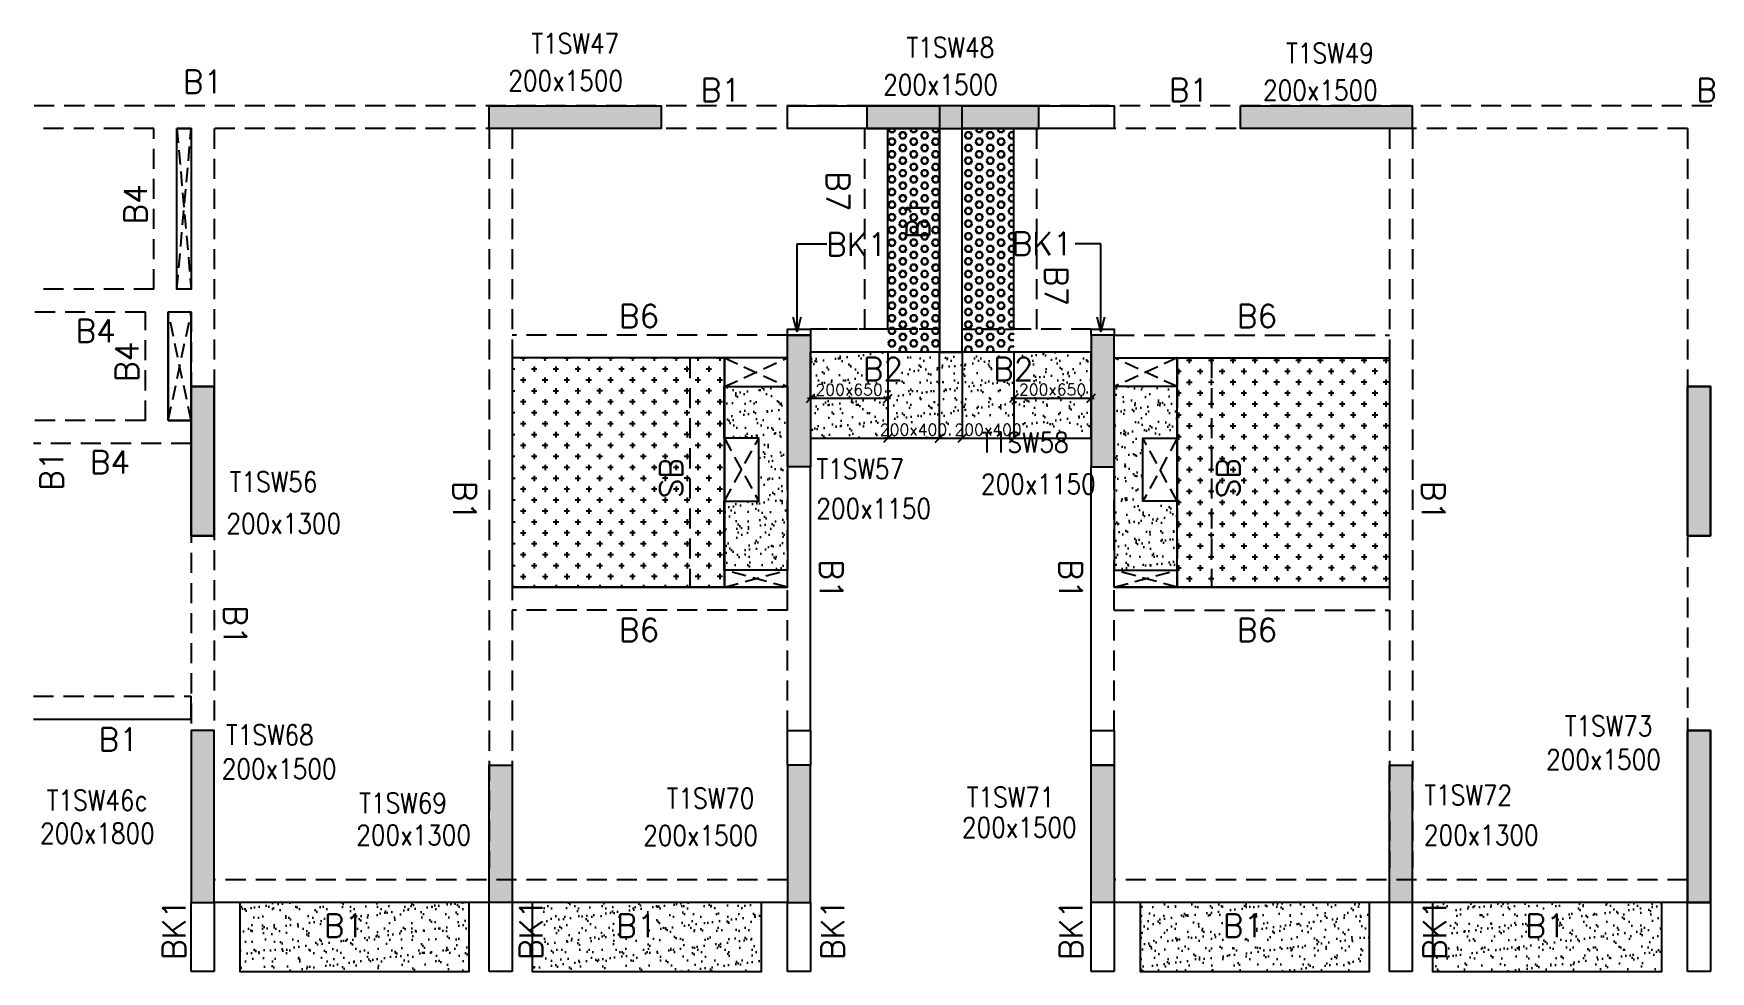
# Model space of a CAD drawing. Header units: millimetres. Extents: x 1078357 to 2594950, y -5122486 to -4636555.
# Drawn here: x 1372551 to 1387176, y -4673310 to -4665130 of the extents above; entities that cross this region are included whole.
import ezdxf

# ---------------------------------------------------------------- set-up
doc = ezdxf.new("R2010")
doc.units = ezdxf.units.MM
doc.header["$PDMODE"] = 35
for name, pattern in [('CONTINOUS', [0]), ('HIDDEN', [0.375, 0.25, -0.125]), ('New Retail block$0$CONTINOUS', [0])]:
    doc.linetypes.add(name, pattern=pattern)
doc.layers.get('0').update_dxf_attribs({"lineweight": 0})
doc.layers.get('Defpoints').update_dxf_attribs({"lineweight": 0})
for name, color, linetype, lineweight in [('A-_ANOTDIMA_D-', 6, 'Continuous', 13), ('COL. NO.', 30, 'Continuous', 25), ('COL. SIZE', 7, 'Continuous', 25), ('DIM', 9, 'Continuous', 25), ('HATCH', 8, 'Continuous', 30)]:
    doc.layers.add(name, color=color, linetype=linetype, lineweight=lineweight)
for name, color, linetype in [('B-200x325', 201, 'HIDDEN'), ('B-200x400', 44, 'HIDDEN'), ('DROP SLAB', 8, 'Continuous'), ('NON STR. RCC WALL', 6, 'Continuous'), ('S-BEAM', 3, 'HIDDEN'), ('S-BEAM NO.', 6, 'Continuous'), ('S-COLUMN', 1, 'Continuous'), ('S-COLUMN_START', 4, 'Continuous'), ('S-CUTOUT', 8, 'HIDDEN'), ('S-SLAB-PROJECTION', 54, 'New Retail block$0$CONTINOUS'), ('SLAB FOLD', 8, 'Continuous')]:
    doc.layers.add(name, color=color, linetype=linetype)
doc.styles.add('Roman', font='romans')
doc.styles.add('ROMANS', font='romans.shx', dxfattribs={"width": 0.85})
doc.dimstyles.new('HARESH', dxfattribs={"dimtxt": 150, "dimasz": 75, "dimexe": 0, "dimexo": 0, "dimgap": 25, "dimtad": 1, "dimdec": 0, "dimdsep": 46, "dimtxsty": 'Roman', "dimblk": 'OBLIQUE', "dimcen": 225, "dimdle": 25, "dimclrd": 2, "dimclre": 2, "dimclrt": 7, "dimadec": 8, "dimazin": 1, "dimtfac": 1, "dimtdec": 0, "dimtmove": 0, "dimatfit": 0, "dimfxl": 1, "dimlwd": -1, "dimlwe": -1, "dimarcsym": 0})
pattern_1 = [(180, (261151.654, 209214.5), (-7e-15, -54.99261315), [31.75, -63.5]), (300, (261151.654, 209214.5), (47.625, 27.4963066), [31.75, -63.5]), (240, (261119.904, 209214.5), (47.625, -27.4963066), [31.75, -63.5])]

# ---------------------------------------------------------------- blocks, each defined once
blk = doc.blocks.new('_Oblique')
at = {"color": 0, "linetype": 'ByBlock', "lineweight": -2}
blk.add_line((-0.5, -0.5), (0.5, 0.5), dxfattribs=at)
blk = doc.blocks.new('*D1155')
at = {"layer": 'Defpoints', "color": 0, "ltscale": 700, "transparency": 16777216}
for p in [(1380001, -4667910, 0), (1380451, -4667910, 0), (1380001, -4668660)]:
    blk.add_point(p, dxfattribs=at)
at = {"layer": 'DIM', "color": 2, "ltscale": 700, "transparency": 16777216}
for p, q in [((1380001, -4667910), (1380001, -4668660)), ((1380451, -4667910), (1380451, -4668660)), ((1380476, -4668660), (1379976, -4668660))]:
    blk.add_line(p, q, dxfattribs=at)
at = {"layer": 'DIM', "color": 2, "ltscale": 700, "transparency": 16777216, "xscale": 75, "yscale": 75, "zscale": 75, "rotation": 180}
blk.add_blockref('_Oblique', (1380001, -4668660), dxfattribs=at)
at = {"layer": 'DIM', "color": 2, "ltscale": 700, "transparency": 16777216, "xscale": 75, "yscale": 75, "zscale": 75}
blk.add_blockref('_Oblique', (1380451, -4668660), dxfattribs=at)
at = {"layer": 'DIM', "color": 7, "ltscale": 700, "transparency": 16777216, "insert": (1380226, -4668585), "char_height": 150, "attachment_point": 5, "style": 'Roman'}
blk.add_mtext('{\\H0.666667x;200x400}', dxfattribs=at)
blk = doc.blocks.new('*D1156')
at = {"layer": 'Defpoints', "color": 0, "ltscale": 700, "transparency": 16777216}
for p in [(1379326, -4667910, 0), (1380001, -4667910, 0), (1379326, -4668312)]:
    blk.add_point(p, dxfattribs=at)
at = {"layer": 'DIM', "color": 2, "ltscale": 700, "transparency": 16777216}
for p, q in [((1379326, -4667910), (1379326, -4668312)), ((1380001, -4667910), (1380001, -4668312)), ((1380026, -4668312), (1379301, -4668312))]:
    blk.add_line(p, q, dxfattribs=at)
at = {"layer": 'DIM', "color": 2, "ltscale": 700, "transparency": 16777216, "xscale": 75, "yscale": 75, "zscale": 75, "rotation": 180}
blk.add_blockref('_Oblique', (1379326, -4668312), dxfattribs=at)
at = {"layer": 'DIM', "color": 2, "ltscale": 700, "transparency": 16777216, "xscale": 75, "yscale": 75, "zscale": 75}
blk.add_blockref('_Oblique', (1380001, -4668312), dxfattribs=at)
at = {"layer": 'DIM', "color": 7, "ltscale": 700, "transparency": 16777216, "insert": (1379664, -4668237), "char_height": 150, "attachment_point": 5, "style": 'Roman'}
blk.add_mtext('{\\H0.666667x;200x650}', dxfattribs=at)
blk = doc.blocks.new('*D1157')
at = {"layer": 'Defpoints', "color": 0, "ltscale": 700, "transparency": 16777216}
for p in [(1380651, -4667910, 0), (1381101, -4667910, 0), (1381101, -4668660)]:
    blk.add_point(p, dxfattribs=at)
at = {"layer": 'DIM', "color": 2, "ltscale": 700, "transparency": 16777216}
for p, q in [((1380651, -4667910), (1380651, -4668660)), ((1381101, -4667910), (1381101, -4668660)), ((1380626, -4668660), (1381126, -4668660))]:
    blk.add_line(p, q, dxfattribs=at)
at = {"layer": 'DIM', "color": 2, "ltscale": 700, "transparency": 16777216, "xscale": 75, "yscale": 75, "zscale": 75, "rotation": 180}
blk.add_blockref('_Oblique', (1380651, -4668660), dxfattribs=at)
at = {"layer": 'DIM', "color": 2, "ltscale": 700, "transparency": 16777216, "xscale": 75, "yscale": 75, "zscale": 75}
blk.add_blockref('_Oblique', (1381101, -4668660), dxfattribs=at)
at = {"layer": 'DIM', "color": 7, "ltscale": 700, "transparency": 16777216, "insert": (1380876, -4668585), "char_height": 150, "attachment_point": 5, "style": 'Roman'}
blk.add_mtext('{\\H0.666667x;200x400}', dxfattribs=at)
blk = doc.blocks.new('*D1158')
at = {"layer": 'Defpoints', "color": 0, "ltscale": 700, "transparency": 16777216}
for p in [(1381101, -4667910, 0), (1381776, -4667910, 0), (1381776, -4668310)]:
    blk.add_point(p, dxfattribs=at)
at = {"layer": 'DIM', "color": 2, "ltscale": 700, "transparency": 16777216}
for p, q in [((1381101, -4667910), (1381101, -4668310)), ((1381776, -4667910), (1381776, -4668310)), ((1381076, -4668310), (1381801, -4668310))]:
    blk.add_line(p, q, dxfattribs=at)
at = {"layer": 'DIM', "color": 2, "ltscale": 700, "transparency": 16777216, "xscale": 75, "yscale": 75, "zscale": 75, "rotation": 180}
blk.add_blockref('_Oblique', (1381101, -4668310), dxfattribs=at)
at = {"layer": 'DIM', "color": 2, "ltscale": 700, "transparency": 16777216, "xscale": 75, "yscale": 75, "zscale": 75}
blk.add_blockref('_Oblique', (1381776, -4668310), dxfattribs=at)
at = {"layer": 'DIM', "color": 7, "ltscale": 700, "transparency": 16777216, "insert": (1381439, -4668235), "char_height": 150, "attachment_point": 5, "style": 'Roman'}
blk.add_mtext('{\\H0.666667x;200x650}', dxfattribs=at)
blk = doc.blocks.new('G$CD63B60BD')
at = {"layer": 'COL. NO.', "linetype": 'Continuous', "style": 'ROMANS', "width": 0.85}
for s, p in [('T1SW47', (21217, 7404, -320)), ('T1SW48', (24489, 7371, -320)), ('T1SW49', (27799, 7320, -320)), ('T1SW58', (25138, 3926, -320)), ('T1SW57', (23703, 3695, -320)), ('T1SW56', (18586, 3582, -320)), ('T1SW73', (30229, 1453, -320)), ('T1SW68', (18554, 1375, -320)), ('T1SW72', (29005, 850, -320)), ('T1SW46c', (16991, 805, -320)), ('T1SW69', (19716, 781, -320)), ('T1SW70', (22397, 822, -320)), ('T1SW71', (25014, 832, -320))]:
    blk.add_text(s, height=175, dxfattribs=at).set_placement(p)
at = {"layer": 'COL. SIZE', "linetype": 'Continuous', "style": 'ROMANS', "width": 0.85}
for s, p in [('200x1500', (21016, 7081, -320)), ('200x1500', (24285, 7046, -320)), ('200x1500', (27598, 6997, -320)), ('200x1150', (25138, 3563, -320)), ('200x1150', (23702, 3349, -320)), ('200x1300', (18557, 3218, -320)), ('200x1500', (30067, 1160, -320)), ('200x1500', (18517, 1079, -320)), ('200x1500', (24972, 569, -320)), ('200x1800', (16932, 517, -320)), ('200x1300', (19690, 502, -320)), ('200x1500', (22192, 498, -320)), ('200x1300', (29001, 502, -320))]:
    blk.add_text(s, height=175, dxfattribs=at).set_placement(p)

msp = doc.modelspace()

# ---------------------------------------------------------------- hatches: boundary and pattern name
at = {"layer": 'DROP SLAB'}
h = msp.add_hatch(dxfattribs=at)
h.set_pattern_fill('CROSS', color=8, scale=15, angle=0.03079)
h.set_pattern_definition([(180.03079016, (-10686538.25, 46853050.215), (-95.19879988, -95.30117261), [47.625, -142.875]), (270.03079016, (-10686562.07, 46853074.01), (95.30117261, -95.19879988), [47.625, -142.875])])
h.paths.add_polyline_path([(1378576.2, -4667959.6), (1376726.2, -4667959.6), (1376726.2, -4669959.4), (1378576.2, -4669959.4)])
h = msp.add_hatch(dxfattribs=at)
h.set_pattern_fill('CROSS', color=8, scale=15, angle=0.03079)
h.set_pattern_definition([(180.03079016, (-9589313.53, 42169031.03), (-95.19879988, -95.30117261), [47.625, -142.875]), (270.03079016, (-9589337.36, 42169054.83), (95.30117261, -95.19879988), [47.625, -142.875])])
h.paths.add_polyline_path([(1382526.2, -4667959.7), (1384376.2, -4667959.6), (1384376.2, -4669959.4), (1382526.2, -4669959.6)])
at = {"layer": 'HATCH', "ltscale": 1000}
h = msp.add_hatch(dxfattribs=at)
h.set_pattern_fill('HEX', color=8, scale=10, angle=180)
h.set_pattern_definition(pattern_1)
h.paths.add_polyline_path([(1380451.4, -4665970.3), (1380001.4, -4665970.3), (1380001.4, -4667909.6), (1380451.4, -4667909.6)])
h = msp.add_hatch(dxfattribs=at)
h.set_pattern_fill('HEX', color=8, scale=10, angle=180)
h.set_pattern_definition(pattern_1)
h.paths.add_polyline_path([(1380651.7, -4665970.3), (1381101.7, -4665970.3), (1381101.7, -4667909.6), (1380651.7, -4667909.6)])
at = {"layer": 'HATCH'}
h = msp.add_hatch(dxfattribs=at)
h.set_pattern_fill('AR-SAND', color=8, scale=3, angle=179.97015)
h.set_pattern_definition([(37.47015413, (-3679006.45, 18698798.9), (-4.72361136, 146.8264517), [0, -115.824, 0, -129.54, 0, -123.825]), (7.4701541, (-3679006.45, 18698798.9), (134.9689868, 214.9772528), [0, -62.484, 0, -104.394, 0, -40.005]), (327.4701541, (-3679100.18, 18698798.95), (237.2979035, 0.3075449), [0, -38.1, 0, -137.16, 0, -179.07]), (317.4701541, (-3679100.18, 18698798.95), (229.1017424, 66.759465), [0, -19.05, 0, -89.916, 0, -102.87])])
h.paths.add_polyline_path([(1381776.5, -4667909.7), (1379326.5, -4667909.7), (1379326.2, -4668659.6), (1381776.2, -4668659.6)])
h = msp.add_hatch(dxfattribs=at)
h.set_pattern_fill('AR-SAND', color=8, scale=3, angle=179.97015)
h.set_pattern_definition([(37.47015413, (-3679006.5, 18698798.9), (-4.72361136, 146.8264517), [0, -115.824, 0, -129.54, 0, -123.825]), (7.4701541, (-3679006.5, 18698798.9), (134.9689868, 214.9772528), [0, -62.484, 0, -104.394, 0, -40.005]), (327.4701541, (-3679100.23, 18698798.95), (237.2979035, 0.3075449), [0, -38.1, 0, -137.16, 0, -179.07]), (317.4701541, (-3679100.23, 18698798.95), (229.1017424, 66.759465), [0, -19.05, 0, -89.916, 0, -102.87])])
h.paths.add_polyline_path([(1381776.4, -4667909.7), (1379326.5, -4667909.7), (1379326.5, -4668509.7), (1381776.5, -4668509.7)])
h = msp.add_hatch(dxfattribs=at)
h.set_pattern_fill('AR-SAND', color=8, scale=3, angle=359.97015)
h.set_pattern_definition([(37.47015413, (-4813217.64, 23606765.84), (-4.72361136, 146.8264517), [0, -115.824, 0, -129.54, 0, -123.825]), (7.4701541, (-4813217.64, 23606765.84), (134.9689868, 214.9772528), [0, -62.484, 0, -104.394, 0, -40.005]), (327.47015413, (-4813311.37, 23606765.89), (237.29790347, 0.3075449), [0, -38.1, 0, -137.16, 0, -179.07]), (317.4701541, (-4813311.37, 23606765.89), (229.1017424, 66.759465), [0, -19.05, 0, -89.916, 0, -102.87])])
h.paths.add_polyline_path([(1379125.6, -4669809.7), (1378575.6, -4669809.7), (1378575.6, -4669209.6), (1378875.6, -4669209.6), (1378875.6, -4668659.7), (1378575.6, -4668659.7), (1378575.6, -4668209.7), (1379125.6, -4668209.7)])
h = msp.add_hatch(dxfattribs=at)
h.set_pattern_fill('AR-SAND', color=8, scale=3, angle=180.02985)
h.set_pattern_definition([(37.47015413, (-4813216.87, 23606765.77), (-4.72361136, 146.8264517), [0, -115.824, 0, -129.54, 0, -123.825]), (7.4701541, (-4813216.87, 23606765.77), (134.9689868, 214.9772528), [0, -62.484, 0, -104.394, 0, -40.005]), (327.47015413, (-4813310.6, 23606765.82), (237.29790347, 0.3075449), [0, -38.1, 0, -137.16, 0, -179.07]), (317.4701541, (-4813310.6, 23606765.82), (229.1017424, 66.759465), [0, -19.05, 0, -89.916, 0, -102.87])])
h.paths.add_polyline_path([(1381976.3, -4669809.6), (1382526.3, -4669809.6), (1382526.3, -4669209.6), (1382226.4, -4669209.6), (1382226.4, -4668659.6), (1382526.3, -4668659.7), (1382526.3, -4668209.6), (1381976.4, -4668209.6)])
h = msp.add_hatch(dxfattribs=at)
h.set_pattern_fill('AR-SAND', color=8, scale=3, angle=179.97015)
h.set_pattern_definition([(37.47015413, (-3677681.5, 18698798.92), (-4.72361136, 146.8264517), [0, -115.824, 0, -129.54, 0, -123.825]), (7.4701541, (-3677681.5, 18698798.92), (134.9689868, 214.9772528), [0, -62.484, 0, -104.394, 0, -40.005]), (327.4701541, (-3677775.23, 18698798.96), (237.2979035, 0.3075449), [0, -38.1, 0, -137.16, 0, -179.07]), (317.4701541, (-3677775.23, 18698798.96), (229.1017424, 66.759465), [0, -19.05, 0, -89.916, 0, -102.87])])
h.paths.add_polyline_path([(1376351.5, -4672709.7), (1374351.5, -4672709.7), (1374351.5, -4673309.7), (1376351.5, -4673309.7)])
h = msp.add_hatch(dxfattribs=at)
h.set_pattern_fill('AR-SAND', color=8, scale=3, angle=179.97015)
h.set_pattern_definition([(37.47015413, (-3680231.5, 18698798.92), (-4.72361136, 146.8264517), [0, -115.824, 0, -129.54, 0, -123.825]), (7.4701541, (-3680231.5, 18698798.92), (134.9689868, 214.9772528), [0, -62.484, 0, -104.394, 0, -40.005]), (327.4701541, (-3680325.23, 18698798.96), (237.2979035, 0.3075449), [0, -38.1, 0, -137.16, 0, -179.07]), (317.4701541, (-3680325.23, 18698798.96), (229.1017424, 66.759465), [0, -19.05, 0, -89.916, 0, -102.87])])
h.paths.add_polyline_path([(1378901.5, -4672709.7), (1376901.5, -4672709.7), (1376901.5, -4673309.7), (1378901.5, -4673309.7)])
h = msp.add_hatch(dxfattribs=at)
h.set_pattern_fill('AR-SAND', color=8, scale=3, angle=179.97015)
h.set_pattern_definition([(37.47015413, (-3685531.5, 18698798.92), (-4.72361136, 146.8264517), [0, -115.824, 0, -129.54, 0, -123.825]), (7.4701541, (-3685531.5, 18698798.92), (134.9689868, 214.9772528), [0, -62.484, 0, -104.394, 0, -40.005]), (327.4701541, (-3685625.23, 18698798.96), (237.2979035, 0.3075449), [0, -38.1, 0, -137.16, 0, -179.07]), (317.4701541, (-3685625.23, 18698798.96), (229.1017424, 66.759465), [0, -19.05, 0, -89.916, 0, -102.87])])
h.paths.add_polyline_path([(1384201.5, -4672709.7), (1382201.5, -4672709.7), (1382201.5, -4673309.7), (1384201.5, -4673309.7)])
h = msp.add_hatch(dxfattribs=at)
h.set_pattern_fill('AR-SAND', color=8, scale=3, angle=179.97015)
h.set_pattern_definition([(37.47015413, (-3688081.5, 18698798.92), (-4.72361136, 146.8264517), [0, -115.824, 0, -129.54, 0, -123.825]), (7.4701541, (-3688081.5, 18698798.92), (134.9689868, 214.9772528), [0, -62.484, 0, -104.394, 0, -40.005]), (327.4701541, (-3688175.23, 18698798.96), (237.2979035, 0.3075449), [0, -38.1, 0, -137.16, 0, -179.07]), (317.4701541, (-3688175.23, 18698798.96), (229.1017424, 66.759465), [0, -19.05, 0, -89.916, 0, -102.87])])
h.paths.add_polyline_path([(1386751.5, -4672709.7), (1384751.5, -4672709.7), (1384751.5, -4673309.7), (1386751.5, -4673309.7)])
at = {"layer": 'S-COLUMN', "lineweight": 25}
h = msp.add_hatch(color=1, dxfattribs=at)
h.dxf.hatch_style = 1
h.paths.add_polyline_path([(1376526.3, -4665759.7), (1378026.3, -4665759.7), (1378026.3, -4665959.7), (1376526.3, -4665959.7)])
h = msp.add_hatch(color=1, dxfattribs=at)
h.dxf.hatch_style = 1
h.paths.add_polyline_path([(1383076.3, -4665759.7), (1384576.3, -4665759.7), (1384576.3, -4665959.7), (1383076.3, -4665959.7)])
h = msp.add_hatch(color=1, dxfattribs=at)
h.dxf.hatch_style = 1
h.paths.add_polyline_path([(1379126.3, -4667759.7), (1379326.3, -4667759.7), (1379326.3, -4668909.7), (1379126.3, -4668909.7)])
at = {"layer": 'S-COLUMN', "lineweight": 25, "extrusion": (1.00316e-06, -2.11765e-11, 1)}
h = msp.add_hatch(color=1, dxfattribs=at)
h.dxf.hatch_style = 1
h.paths.add_polyline_path([(1381976.3, -4667759.7), (1381776.3, -4667759.7), (1381776.3, -4668909.7), (1381976.3, -4668909.7)])
at = {"layer": 'S-COLUMN', "lineweight": 25, "extrusion": (-1.00316e-06, -1.91639e-11, 1)}
h = msp.add_hatch(color=1, dxfattribs=at)
h.dxf.hatch_style = 1
h.paths.add_polyline_path([(1373926.3, -4668209.7), (1374126.3, -4668209.7), (1374126.3, -4669509.7), (1373926.3, -4669509.7)])
at = {"layer": 'S-COLUMN', "lineweight": 25, "extrusion": (1.00316e-06, -2.11765e-11, 1)}
h = msp.add_hatch(color=1, dxfattribs=at)
h.dxf.hatch_style = 1
h.paths.add_polyline_path([(1374126.3, -4668209.7), (1373926.3, -4668209.7), (1373926.3, -4669509.7), (1374126.3, -4669509.7)])
at = {"layer": 'S-COLUMN', "lineweight": 25, "extrusion": (-1.00316e-06, -1.91639e-11, 1)}
h = msp.add_hatch(color=1, dxfattribs=at)
h.dxf.hatch_style = 1
h.paths.add_polyline_path([(1386976.3, -4668209.7), (1387176.3, -4668209.7), (1387176.3, -4669509.7), (1386976.3, -4669509.7)])
at = {"layer": 'S-COLUMN', "lineweight": 25, "extrusion": (1.00316e-06, -2.11765e-11, 1)}
h = msp.add_hatch(color=1, dxfattribs=at)
h.dxf.hatch_style = 1
h.paths.add_polyline_path([(1387176.3, -4668209.7), (1386976.3, -4668209.7), (1386976.3, -4669509.7), (1387176.3, -4669509.7)])
at = {"layer": 'S-COLUMN', "lineweight": 25}
h = msp.add_hatch(color=1, dxfattribs=at)
h.dxf.hatch_style = 1
h.paths.add_polyline_path([(1373926.2, -4672709.7), (1374126.2, -4672709.7), (1374126.2, -4671209.7), (1373926.2, -4671209.7)])
at = {"layer": 'S-COLUMN', "lineweight": 25, "extrusion": (-1.00316e-06, -1.91639e-11, 1)}
h = msp.add_hatch(color=1, dxfattribs=at)
h.dxf.hatch_style = 1
h.paths.add_polyline_path([(1386976.2, -4672709.7), (1387176.2, -4672709.7), (1387176.2, -4671209.7), (1386976.2, -4671209.7)])
at = {"layer": 'S-COLUMN', "lineweight": 25, "extrusion": (1.00316e-06, -2.11765e-11, 1)}
h = msp.add_hatch(color=1, dxfattribs=at)
h.dxf.hatch_style = 1
h.paths.add_polyline_path([(1387176.2, -4672709.7), (1386976.2, -4672709.7), (1386976.2, -4671209.7), (1387176.2, -4671209.7)])
at = {"layer": 'S-COLUMN', "lineweight": 25}
h = msp.add_hatch(color=1, dxfattribs=at)
h.dxf.hatch_style = 1
h.paths.add_polyline_path([(1376726.2, -4671509.7), (1376726.2, -4672709.7), (1376526.2, -4672709.7), (1376526.2, -4671509.7)])
h = msp.add_hatch(color=1, dxfattribs=at)
h.dxf.hatch_style = 1
h.paths.add_polyline_path([(1379326.2, -4671509.7), (1379326.2, -4672709.7), (1379126.2, -4672709.7), (1379126.2, -4671509.7)])
at = {"layer": 'S-COLUMN', "lineweight": 25, "extrusion": (1.00316e-06, -2.11765e-11, 1)}
h = msp.add_hatch(color=1, dxfattribs=at)
h.dxf.hatch_style = 1
h.paths.add_polyline_path([(1381976.2, -4672709.7), (1381776.2, -4672709.7), (1381776.2, -4671509.7), (1381976.2, -4671509.7)])
at = {"layer": 'S-COLUMN', "lineweight": 25}
h = msp.add_hatch(color=1, dxfattribs=at)
h.dxf.hatch_style = 1
h.paths.add_polyline_path([(1384576.2, -4671509.7), (1384576.2, -4672709.7), (1384376.2, -4672709.7), (1384376.2, -4671509.7)])
at = {"layer": 'S-COLUMN_START', "lineweight": 25}
h = msp.add_hatch(color=256, dxfattribs=at)
h.dxf.hatch_style = 1
h.paths.add_polyline_path([(1381319.8, -4665959.7), (1381319.8, -4665759.7), (1379819.8, -4665759.7), (1379819.8, -4665959.7)])

# ---------------------------------------------------------------- linework, layer by layer
at = {"layer": 'B-200x400', "linetype": 'HIDDEN', "ltscale": 500}
for p, q in [((1380451, -4667709.7, 0), (1380000.9, -4667709.7, 0)), ((1380651, -4667709.7, 0), (1381101.1, -4667709.7, 0))]:
    msp.add_line(p, q, dxfattribs=at)
at = {"layer": 'B-200x400', "linetype": 'Continuous', "ltscale": 500}
for p, q in [((1380451, -4667909.7, 0), (1380000.9, -4667909.7, 0)), ((1381101.1, -4667909.7, 0), (1380651, -4667909.7, 0))]:
    msp.add_line(p, q, dxfattribs=at)
at = {"layer": 'DROP SLAB', "color": 3, "linetype": 'CONTINOUS', "ltscale": 500, "elevation": 0}
for points in [[(1373801.5, -4665959.7), (1373926.5, -4665959.7), (1373926.5, -4667359.7), (1373801.5, -4667359.7)], [(1373726.5, -4668504.7), (1373926.5, -4668504.7), (1373926.5, -4667559.7), (1373726.5, -4667559.7)], [(1378576.2, -4667959.6), (1376726.2, -4667959.6), (1376726.2, -4669959.4), (1378576.2, -4669959.4)], [(1378576.4, -4668209.6), (1379126.2, -4668209.6), (1379126.2, -4667959.6), (1378576.4, -4667959.6)], [(1382526.4, -4668209.6), (1381976.5, -4668209.6), (1381976.5, -4667959.6), (1382526.4, -4667959.6)], [(1382526.2, -4667959.7), (1384376.2, -4667959.6), (1384376.2, -4669959.4), (1382526.2, -4669959.6)], [(1378576.3, -4669209.7), (1378876.3, -4669209.7), (1378876.3, -4668659.7), (1378576.3, -4668659.7)], [(1382526.4, -4669209.6), (1382226.4, -4669209.6), (1382226.4, -4668659.6), (1382526.4, -4668659.6)], [(1378575.9, -4669959.4), (1379125.9, -4669959.4), (1379125.9, -4669809.6), (1378575.9, -4669809.6)], [(1382526.4, -4669959.4), (1381976.4, -4669959.4), (1381976.4, -4669809.6), (1382526.4, -4669809.6)]]:
    msp.add_lwpolyline(points, close=True, dxfattribs=at)
at = {"layer": 'NON STR. RCC WALL', "elevation": 0}
for points in [[(1379126.3, -4665759.7), (1380451.3, -4665759.7), (1380451.3, -4665959.7), (1379126.3, -4665959.7)], [(1380451.3, -4667909.7), (1380651.3, -4667909.7), (1380651.3, -4665759.7), (1380451.3, -4665759.7)], [(1380651.3, -4665759.7), (1381976.3, -4665759.7), (1381976.3, -4665959.7), (1380651.3, -4665959.7)], [(1379326.2, -4671209.7), (1379326.2, -4671509.7), (1379126.3, -4671509.7), (1379126.3, -4671209.7)], [(1381976.2, -4671209.7), (1381976.2, -4671509.7), (1381776.2, -4671509.7), (1381776.2, -4671209.7)]]:
    msp.add_lwpolyline(points, close=True, dxfattribs=at)
at = {"layer": 'S-BEAM', "linetype": 'HIDDEN', "ltscale": 700}
for p, q in [((1379819.8, -4665759.7, 0), (1372551.5, -4665759.7, 0)), ((1392176.5, -4665759.7, 0), (1381319.8, -4665759.7, 0)), ((1373601.5, -4665959.7, 0), (1372551.5, -4665959.7, 0)), ((1373601.5, -4667359.7, 0), (1373601.5, -4665959.7, 0)), ((1373926.5, -4665959.7, 0), (1373801.5, -4665959.7, 0)), ((1373926.5, -4665959.7, 0), (1373926.5, -4667359.7, 0)), ((1379819.8, -4665959.7, 0), (1374126.5, -4665959.7, 0)), ((1374126.5, -4665959.7, 0), (1374126.5, -4671209.7, 0)), ((1376526.5, -4665959.7, 0), (1376526.5, -4672409.6, 0)), ((1376726.5, -4665959.7, 0), (1376726.5, -4672409.6, 0)), ((1380451.5, -4667709.7, 0), (1380451.5, -4665959.7, 0)), ((1380651.5, -4667709.7, 0), (1380651.5, -4665959.7, 0)), ((1386976.5, -4665959.7, 0), (1381319.8, -4665959.7, 0)), ((1384376.5, -4665959.7, 0), (1384376.5, -4672409.6, 0)), ((1384576.5, -4665959.7, 0), (1384576.5, -4672409.6, 0)), ((1386976.5, -4665959.7, 0), (1386976.5, -4668209.7, 0)), ((1373601.5, -4667359.7, 0), (1372551.5, -4667359.7, 0)), ((1373926.5, -4667359.7, 0), (1373801.5, -4667359.7, 0)), ((1373526.5, -4667559.7, 0), (1372551.5, -4667559.7, 0)), ((1373526.5, -4668504.7, 0), (1373526.5, -4667559.7, 0)), ((1373926.5, -4667559.7, 0), (1373926.5, -4671209.7, 0)), ((1380001.1, -4667709.5, 0), (1379326.2, -4667709.5, 0)), ((1380451.5, -4667709.7, 0), (1379326.5, -4667709.7, 0)), ((1381776.5, -4667709.7, 0), (1380651.5, -4667709.7, 0)), ((1381776.2, -4667709.5, 0), (1381101.1, -4667709.7, 0)), ((1378276.2, -4667959.6, 0), (1378276.2, -4669959.4, 0)), ((1382526.2, -4667959.8, 0), (1382526.2, -4669959.6, 0)), ((1382826.2, -4667959.8, 0), (1382826.2, -4669959.6, 0)), ((1386976.5, -4668209.7, 0), (1386976.5, -4671209.7, 0)), ((1373526.5, -4668504.7, 0), (1372551.5, -4668504.7, 0)), ((1373926.5, -4668704.7, 0), (1372551.5, -4668704.7, 0)), ((1379126.5, -4671209.7, 0), (1379126.5, -4668909.6, 0)), ((1381976.5, -4671209.7, 0), (1381976.5, -4668909.6, 0)), ((1372551.5, -4670909.7, 0), (1373926.5, -4670909.7, 0)), ((1379126.5, -4672509.6, 0), (1374126.5, -4672509.6, 0)), ((1386976.5, -4672509.6, 0), (1381976.5, -4672509.6, 0))]:
    msp.add_line(p, q, dxfattribs=at)
at = {"layer": 'S-BEAM', "linetype": 'Continuous', "ltscale": 700}
for p, q in [((1373801.5, -4667359.7, 0), (1373801.5, -4665959.7, 0)), ((1380001.1, -4667709.7, 0), (1380001.1, -4665970.3, 0)), ((1381101.3, -4667709.7, 0), (1381101.3, -4665970.3, 0)), ((1373926.5, -4667559.7, 0), (1373726.5, -4667559.7, 0)), ((1373726.5, -4668504.7, 0), (1373726.5, -4667559.7, 0)), ((1379126, -4667959.6, 0), (1376726.2, -4667959.6, 0)), ((1381776.4, -4667909.7, 0), (1379326.5, -4667909.7, 0)), ((1381976.3, -4667959.6, 0), (1384376.1, -4667959.6, 0)), ((1373926.5, -4668504.7, 0), (1373726.5, -4668504.7, 0)), ((1379126.2, -4669959.4, 0), (1376726.2, -4669959.4, 0)), ((1381976.2, -4669959.4, 0), (1384376.2, -4669959.4, 0))]:
    msp.add_line(p, q, dxfattribs=at)
at = {"layer": 'S-BEAM', "ltscale": 700}
for p, q in [((1379801.1, -4667709.7, 0), (1379801.1, -4665959.7, 0)), ((1381301.3, -4667709.7, 0), (1381301.3, -4665959.7, 0)), ((1379126, -4667759.6, 0), (1376726.2, -4667759.6, 0)), ((1381976.3, -4667759.6, 0), (1384376.1, -4667759.6, 0)), ((1379126.2, -4670159.4, 0), (1376726.2, -4670159.4, 0)), ((1381976.2, -4670159.4, 0), (1384376.2, -4670159.4, 0))]:
    msp.add_line(p, q, dxfattribs=at)
at = {"layer": 'S-BEAM', "linetype": 'ByBlock', "ltscale": 700}
msp.add_line((1378576.2, -4667959.6, 0), (1378576.2, -4669959.4, 0), dxfattribs=at)
at = {"layer": 'S-BEAM', "linetype": 'CONTINOUS', "ltscale": 700}
for p, q in [((1381776.3, -4667909.5, 0), (1381101.2, -4667909.7, 0)), ((1379326.5, -4671209.7, 0), (1379326.5, -4668909.6, 0)), ((1381776.5, -4671209.7, 0), (1381776.5, -4668909.6, 0)), ((1373926.5, -4671109.7, 0), (1373926.5, -4670909.6, 0)), ((1372551.5, -4671109.7, 0), (1373926.5, -4671109.7, 0)), ((1373926.2, -4673309.7, 0), (1373926.2, -4672709.7, 0)), ((1374126.2, -4672709.7, 0), (1374126.2, -4673309.7, 0)), ((1379126.5, -4672709.6, 0), (1374126.5, -4672709.6, 0)), ((1376526.2, -4673309.7, 0), (1376526.2, -4672709.7, 0)), ((1376726.2, -4672709.7, 0), (1376726.2, -4673309.7, 0)), ((1379126.2, -4673309.7, 0), (1379126.2, -4672709.7, 0)), ((1379326.2, -4672709.7, 0), (1379326.2, -4673309.7, 0)), ((1381776.2, -4673309.6, 0), (1381776.2, -4672709.6, 0)), ((1381976.2, -4672709.6, 0), (1381976.2, -4673309.6, 0)), ((1386976.5, -4672709.6, 0), (1381976.5, -4672709.6, 0)), ((1384376.2, -4673309.7, 0), (1384376.2, -4672709.7, 0)), ((1384576.2, -4672709.7, 0), (1384576.2, -4673309.7, 0)), ((1386976.2, -4673309.7, 0), (1386976.2, -4672709.7, 0)), ((1387176.2, -4672709.7, 0), (1387176.2, -4673309.7, 0)), ((1374126.2, -4673309.7, 0), (1373926.2, -4673309.7, 0)), ((1376726.2, -4673309.7, 0), (1376526.2, -4673309.7, 0)), ((1379326.2, -4673309.7, 0), (1379126.2, -4673309.7, 0)), ((1381976.2, -4673309.6, 0), (1381776.2, -4673309.6, 0)), ((1384576.2, -4673309.7, 0), (1384376.2, -4673309.7, 0)), ((1387176.2, -4673309.7, 0), (1386976.2, -4673309.7, 0))]:
    msp.add_line(p, q, dxfattribs=at)
at = {"layer": 'S-BEAM', "linetype": 'Continuous', "ltscale": 700, "elevation": 0}
for points in [[(1379326.5, -4667759.7), (1379126.5, -4667759.7), (1379126.5, -4667709.5), (1379326.5, -4667709.5)], [(1381976.5, -4667759.7), (1381776.5, -4667759.7), (1381776.5, -4667709.5), (1381976.5, -4667709.5)]]:
    msp.add_lwpolyline(points, close=True, dxfattribs=at)
at = {"layer": 'S-COLUMN', "color": 1, "lineweight": 25, "elevation": 0}
for points in [[(1376526.3, -4665759.7), (1378026.3, -4665759.7), (1378026.3, -4665959.7), (1376526.3, -4665959.7)], [(1383076.3, -4665759.7), (1384576.3, -4665759.7), (1384576.3, -4665959.7), (1383076.3, -4665959.7)], [(1379126.3, -4667759.7), (1379326.3, -4667759.7), (1379326.3, -4668909.7), (1379126.3, -4668909.7)], [(1373926.2, -4672709.7), (1374126.2, -4672709.7), (1374126.2, -4671209.7), (1373926.2, -4671209.7)], [(1376526.2, -4671509.7), (1376726.2, -4671509.7), (1376726.2, -4672709.7), (1376526.2, -4672709.7)], [(1379126.2, -4672709.7), (1379326.2, -4672709.7), (1379326.2, -4671509.7), (1379126.2, -4671509.7)], [(1384376.2, -4671509.9), (1384576.2, -4671509.9), (1384576.2, -4672709.7), (1384376.2, -4672709.7)]]:
    msp.add_lwpolyline(points, close=True, dxfattribs=at)
at = {"layer": 'S-COLUMN', "color": 1, "lineweight": 25, "extrusion": (1.00316e-06, -2.11765e-11, 1), "elevation": 1.4}
for points in [[(1381976.3, -4667759.7), (1381776.3, -4667759.7), (1381776.3, -4668909.7), (1381976.3, -4668909.7)], [(1374126.3, -4668209.7), (1373926.3, -4668209.7), (1373926.3, -4669509.7), (1374126.3, -4669509.7)], [(1387176.3, -4668209.7), (1386976.3, -4668209.7), (1386976.3, -4669509.7), (1387176.3, -4669509.7)], [(1387176.2, -4672709.7), (1386976.2, -4672709.7), (1386976.2, -4671209.7), (1387176.2, -4671209.7)], [(1381976.2, -4672709.7), (1381776.2, -4672709.7), (1381776.2, -4671509.7), (1381976.2, -4671509.7)]]:
    msp.add_lwpolyline(points, close=True, dxfattribs=at)
at = {"layer": 'S-COLUMN', "color": 1, "lineweight": 25, "extrusion": (-1.00316e-06, -1.91639e-11, 1), "elevation": -1.4}
for points in [[(1373926.3, -4668209.7), (1374126.3, -4668209.7), (1374126.3, -4669509.7), (1373926.3, -4669509.7)], [(1386976.3, -4668209.7), (1387176.3, -4668209.7), (1387176.3, -4669509.7), (1386976.3, -4669509.7)], [(1386976.2, -4672709.7), (1387176.2, -4672709.7), (1387176.2, -4671209.7), (1386976.2, -4671209.7)]]:
    msp.add_lwpolyline(points, close=True, dxfattribs=at)
at = {"layer": 'S-COLUMN_START', "lineweight": 25, "elevation": 0}
msp.add_lwpolyline([(1381319.8, -4665959.7), (1381319.8, -4665759.7), (1379819.8, -4665759.7), (1379819.8, -4665959.7)], close=True, dxfattribs=at)
at = {"layer": 'S-CUTOUT', "ltscale": 500}
for p, q in [((1373801.5, -4667359.7, 0), (1373926.5, -4665959.7, 0)), ((1373801.5, -4665959.7, 0), (1373926.5, -4667359.7, 0)), ((1373726.5, -4668504.7, 0), (1373926.5, -4667559.7, 0)), ((1373926.5, -4668504.7, 0), (1373726.5, -4667559.7, 0)), ((1378576.4, -4668209.6, 0), (1379126.2, -4667959.6, 0)), ((1378576.4, -4667959.6, 0), (1379126.4, -4668209.6, 0)), ((1382526.4, -4667959.6, 0), (1381976.4, -4668209.6, 0)), ((1382526.4, -4668209.6, 0), (1381976.5, -4667959.6, 0)), ((1378576.2, -4669209.7, 0), (1378876.3, -4668659.7, 0)), ((1378576.2, -4668659.7, 0), (1378876.3, -4669209.7, 0)), ((1382526.4, -4669209.6, 0), (1382226.4, -4668659.6, 0)), ((1382526.4, -4668659.6, 0), (1382226.4, -4669209.6, 0)), ((1379125.9, -4669959.6, 0), (1378575.9, -4669809.6, 0)), ((1378576.8, -4669959.4, 0), (1379125.9, -4669809.6, 0)), ((1382525.5, -4669959.4, 0), (1381976.4, -4669809.6, 0)), ((1381976.4, -4669959.6, 0), (1382526.4, -4669809.6, 0))]:
    msp.add_line(p, q, dxfattribs=at)
at = {"layer": 'S-SLAB-PROJECTION', "elevation": 0}
for points in [[(1381776.5, -4667909.7), (1379326.5, -4667909.7), (1379326.2, -4668659.6), (1381776.2, -4668659.6)], [(1376351.5, -4672709.7), (1374351.5, -4672709.7), (1374351.5, -4673309.7), (1376351.5, -4673309.7)], [(1378901.5, -4672709.7), (1376901.5, -4672709.7), (1376901.5, -4673309.7), (1378901.5, -4673309.7)], [(1384201.5, -4672709.7), (1382201.5, -4672709.7), (1382201.5, -4673309.7), (1384201.5, -4673309.7)], [(1386751.5, -4672709.7), (1384751.5, -4672709.7), (1384751.5, -4673309.7), (1386751.5, -4673309.7)]]:
    msp.add_lwpolyline(points, close=True, dxfattribs=at)
at = {"layer": 'SLAB FOLD', "color": 8, "ltscale": 1000, "elevation": 0}
for points in [[(1379125.6, -4669809.7), (1378575.6, -4669809.7), (1378575.6, -4669209.6), (1378875.6, -4669209.6), (1378875.6, -4668659.7), (1378575.6, -4668659.7), (1378575.6, -4668209.7), (1379125.6, -4668209.7), (1379125.6, -4669809.7)], [(1381976.3, -4669809.6), (1382526.3, -4669809.6), (1382526.3, -4669209.6), (1382226.4, -4669209.6), (1382226.4, -4668659.6), (1382526.3, -4668659.7), (1382526.3, -4668209.6), (1381976.4, -4668209.6), (1381976.3, -4669809.6)]]:
    msp.add_lwpolyline(points, dxfattribs=at)

# ---------------------------------------------------------------- block references
at = {"layer": 'A-_ANOTDIMA_D-', "color": 2, "ltscale": 700}
msp.add_blockref('G$CD63B60BD', (1355676.2, -4672709.7, 0), dxfattribs=at)

# ---------------------------------------------------------------- texts
at = {"layer": 'B-200x325', "linetype": 'Continuous', "ltscale": 700, "style": 'ROMANS'}
for rotation, p in [(359.99945, (1377656.7, -4667694.4, -2.7)), (0.00134, (1383045.7, -4667694.4, -2.7)), (359.99945, (1377656.7, -4670431.5, -2.7)), (0.00134, (1383045.7, -4670431.6, -2.7))]:
    msp.add_text('B6', height=200, rotation=rotation, dxfattribs=at).set_placement(p)
at = {"layer": 'S-BEAM', "linetype": 'HIDDEN', "ltscale": 500, "style": 'ROMANS'}
for rotation, p in [(89.99906, (1373540.5, -4666796.2, -2.7)), (359.99906, (1372917.9, -4667823.2, -2.7)), (89.99906, (1373465.5, -4668168.7, -2.7)), (359.99906, (1373041.7, -4668968.2, -2.7))]:
    msp.add_text('B4', height=200, rotation=rotation, dxfattribs=at).set_placement(p)
at = {"layer": 'S-BEAM NO.', "linetype": 'HIDDEN', "ltscale": 500, "style": 'ROMANS'}
for rotation, p in [(359.99906, (1373853.5, -4665650, -2.7)), (0.00094, (1378369.5, -4665722.5, -2.7)), (0.00094, (1382452, -4665722.5, -2.7)), (0.00094, (1387050.9, -4665722.5, -2.7)), (269.99906, (1376210.8, -4669031, -2.7)), (269.99906, (1384660.3, -4669031, -2.7)), (269.99906, (1379410.4, -4669715.9, -2.7)), (269.99906, (1381497.5, -4669715.9, -2.7)), (269.99906, (1374210.4, -4670116.6, -2.7)), (0.00094, (1373118.4, -4671386.5, -2.7)), (0.00094, (1375082.9, -4673010, -2.7)), (0.00094, (1377633.9, -4673010, -2.7)), (0.00094, (1382924.5, -4673010, -2.7)), (0.00094, (1385562.2, -4673010, -2.7))]:
    msp.add_text('B1', height=200, rotation=rotation, dxfattribs=at).set_placement(p)
at = {"layer": 'S-BEAM NO.', "linetype": 'Continuous', "ltscale": 700, "style": 'ROMANS'}
for s, rotation, p in [('B7', 269.99906, (1379466.3, -4666330, -2.7)), ('BK1', 0.00094, (1379464.2, -4667069.3, -2.7)), ('BK1', 359.99906, (1381082, -4667062.5, -2.7)), ('B7', 269.99906, (1381369.9, -4667157.3, -2.7)), ('B1', 89.99906, (1372809, -4669119.1, -2.7)), ('SB', 90.00094, (1378212.1, -4669183.9, -2.7)), ('SB', 90.00094, (1383070.9, -4669183.9, -2.7))]:
    msp.add_text(s, height=200, rotation=rotation, dxfattribs=at).set_placement(p)
at = {"layer": 'S-BEAM NO.', "linetype": 'HIDDEN', "ltscale": 700, "style": 'ROMANS'}
msp.add_text('B1', height=200, rotation=89.99906, dxfattribs=at).set_placement((1380365.3, -4666923.5, -2.7))
at = {"layer": 'S-BEAM NO.', "linetype": 'Continuous', "ltscale": 500, "style": 'ROMANS'}
for p in [(1379784.3, -4668156.8, -2.7), (1380921, -4668156.8, -2.7)]:
    msp.add_text('B2', height=200, dxfattribs=at).set_placement(p)
at = {"layer": 'S-BEAM NO.', "linetype": 'CONTINOUS', "ltscale": 700, "style": 'ROMANS'}
for p in [(1373876.8, -4673209.3, 50), (1376990, -4673209.3, 50), (1379621.9, -4673209.3, 50), (1381699.1, -4673209.3, 50), (1384871.9, -4673209.3, 50)]:
    msp.add_text('BK1', height=200, rotation=90, dxfattribs=at).set_placement(p)

# ---------------------------------------------------------------- dimensions: what is measured, and where the dimension line sits
at = {"layer": 'DIM', "ltscale": 700}
for base, p1, p2, picture, middle in [((1379326.2, -4668311.8, 0), (1380000.9, -4667909.7, 0), (1379326.2, -4667909.7, 0), '*D1156', (1379663.5, -4668236.8, 0)), ((1381776, -4668309.8, 0), (1381101.1, -4667909.7, 0), (1381776, -4667909.7, 0), '*D1158', (1381438.6, -4668234.8, 0))]:
    dim = msp.add_linear_dim(base=base, p1=p1, p2=p2, text='{\\H0.666667x;200x650}', dimstyle='HARESH', override={"dimtxsty": 'Roman', "dimtmove": 1}, dxfattribs=at)
    dim.commit()
    dim.dimension.update_dxf_attribs({"geometry": picture, "text_midpoint": middle})
for base, p1, p2, picture, middle in [((1380000.9, -4668659.7, 0), (1380451, -4667909.7, 0), (1380000.9, -4667909.7, 0), '*D1155', (1380225.9, -4668659.7, 0)), ((1381101.1, -4668659.7, 0), (1380651, -4667909.7, 0), (1381101.1, -4667909.7, 0), '*D1157', (1380876.1, -4668659.7, 0))]:
    dim = msp.add_linear_dim(base=base, p1=p1, p2=p2, text='{\\H0.666667x;200x400}', dimstyle='HARESH', override={"dimtxsty": 'Roman'}, dxfattribs=at)
    dim.commit()
    dim.dimension.update_dxf_attribs({"geometry": picture, "text_midpoint": middle, "dimtype": 160})

# ---------------------------------------------------------------- leaders
at = {"layer": 'S-BEAM NO.', "linetype": 'Continuous', "ltscale": 700}
for points in [[(1379210, -4667729.4, 0), (1379210, -4666964.8, 0), (1379468.8, -4666964.8, 0)], [(1381860, -4667729.4, 0), (1381860, -4666964.8, 0), (1381635.6, -4666964.8, 0)]]:
    msp.add_leader(points, dimstyle='HARESH', override={"dimasz": 125, "dimgap": 25, "dimtad": 0, "dimldrblk": 'Open30'}, dxfattribs=at)

doc.saveas('drawing.dxf')
